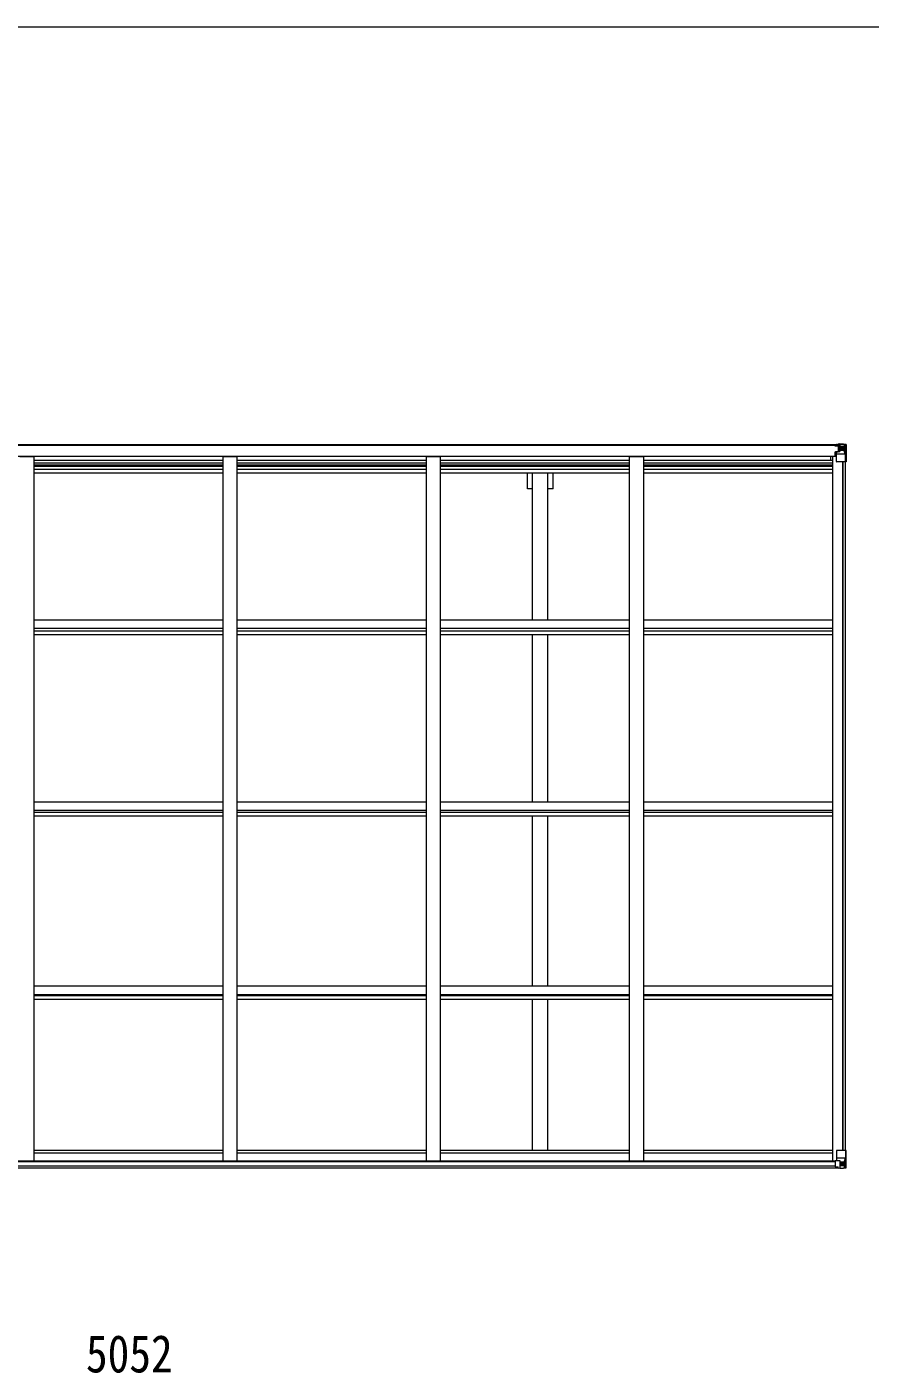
# Model space of a CAD drawing. Units: millimetres at full size, sheet at 1:30; details may follow other scales. Extents: x -8385 to 8479, y -5853 to 5787.
# Drawn here: x 1942 to 4912, y 1046 to 5787 of the extents above; entities that cross this region are included whole.
import ezdxf
from ezdxf.enums import TextEntityAlignment as Align

# ---------------------------------------------------------------- set-up
doc = ezdxf.new("R2010")
doc.units = ezdxf.units.MM
doc.header["$LTSCALE"] = 30
for name, color, linetype, lineweight in [('0-1_本体', 4, 'Continuous', 9), ('0-2_部品', 7, 'Continuous', 9), ('0-A_寸法', 6, 'Continuous', 9), ('F-0_240', 7, 'Continuous', 9)]:
    doc.layers.add(name, color=color, linetype=linetype, lineweight=lineweight)
doc.styles.add('ＭＳ ゴシック', font='')
doc.styles.get('ＭＳ ゴシック').set_extended_font_data('MS Gothic')

msp = doc.modelspace()

# ---------------------------------------------------------------- linework, layer by layer
at = {"layer": '0-1_本体'}
for p, q in [((-204.37, 4316.31), (4804.63, 4316.31)), ((-204.37, 4314.25), (4804.63, 4314.25)), ((-173.37, 4276.05), (4773.63, 4276.05)), ((1917.13, 4274.2), (1967.13, 4274.2)), ((1967.13, 1794.1), (1967.13, 4274.2)), ((2633.13, 4274.2), (2683.13, 4274.2)), ((2633.13, 1794.1), (2633.13, 4274.2)), ((2683.13, 1794.1), (2683.13, 4274.2)), ((3349.13, 4274.2), (3399.13, 4274.2)), ((3349.13, 1794.1), (3349.13, 4274.2)), ((3399.13, 1794.1), (3399.13, 4274.2)), ((4065.13, 4274.2), (4115.13, 4274.2)), ((4065.13, 1794.1), (4065.13, 4274.2)), ((4115.13, 1794.1), (4115.13, 4274.2)), ((4773.63, 4260.97), (4773.63, 4276.05)), ((4794.13, 4274.62), (4781.13, 4274.62)), ((4781.13, 1794.1), (4781.13, 4274.62)), ((1967.13, 4260.97), (2633.13, 4260.97)), ((1967.13, 4251.61), (2633.13, 4251.61)), ((1967.13, 4244.53), (2633.13, 4244.53)), ((1967.13, 4240.75), (2633.13, 4240.75)), ((1967.13, 4229.4), (2633.13, 4229.4)), ((2683.13, 4260.97), (3349.13, 4260.97)), ((2683.13, 4251.61), (3349.13, 4251.61)), ((2683.13, 4244.53), (3349.13, 4244.53)), ((2683.13, 4240.75), (3349.13, 4240.75)), ((2683.13, 4229.4), (3349.13, 4229.4)), ((3399.13, 4260.97), (4065.13, 4260.97)), ((3399.13, 4251.61), (4065.13, 4251.61)), ((3399.13, 4244.53), (4065.13, 4244.53)), ((3399.13, 4240.75), (4065.13, 4240.75)), ((3399.13, 4229.4), (4065.13, 4229.4)), ((4115.13, 4260.97), (4781.13, 4260.97)), ((4115.13, 4251.61), (4781.13, 4251.61)), ((4115.13, 4244.53), (4781.13, 4244.53)), ((4115.13, 4240.75), (4781.13, 4240.75)), ((4115.13, 4229.4), (4781.13, 4229.4)), ((4816.43, 1830.45), (4816.43, 4255.54)), ((4817.13, 1830.45), (4817.13, 4255.54)), ((4826.13, 1830.45), (4826.13, 4255.54)), ((1967.13, 4216.58), (2633.13, 4216.58)), ((2683.13, 4216.58), (3349.13, 4216.58)), ((3399.13, 4216.58), (4065.13, 4216.58)), ((3704.93, 4160.31), (3704.93, 4216.58)), ((3722.63, 3699.12), (3722.63, 4216.58)), ((3777.63, 3699.12), (3777.63, 4216.58)), ((3795.33, 4160.31), (3795.33, 4216.58)), ((4115.13, 4216.58), (4781.13, 4216.58)), ((3722.63, 4160.31), (3704.93, 4160.31)), ((3795.33, 4160.31), (3777.63, 4160.31)), ((1967.13, 3699.12), (2633.13, 3699.12)), ((2683.13, 3699.12), (3349.13, 3699.12)), ((3399.13, 3699.12), (4065.13, 3699.12)), ((4115.13, 3699.12), (4781.13, 3699.12)), ((1967.13, 3670.16), (2633.13, 3670.16)), ((1967.13, 3660), (2633.13, 3660)), ((2683.13, 3670.16), (3349.13, 3670.16)), ((2683.13, 3660), (3349.13, 3660)), ((3399.13, 3670.16), (4065.13, 3670.16)), ((3399.13, 3660), (4065.13, 3660)), ((4115.13, 3670.16), (4781.13, 3670.16)), ((4115.13, 3660), (4781.13, 3660)), ((1967.13, 3647.17), (2633.13, 3647.17)), ((2683.13, 3647.17), (3349.13, 3647.17)), ((3399.13, 3647.17), (4065.13, 3647.17)), ((3722.63, 3058.67), (3722.63, 3647.17)), ((3777.63, 3058.67), (3777.63, 3647.17)), ((4115.13, 3647.17), (4781.13, 3647.17)), ((1967.13, 3058.67), (2633.13, 3058.67)), ((2683.13, 3058.67), (3349.13, 3058.67)), ((3399.13, 3058.67), (4065.13, 3058.67)), ((4115.13, 3058.67), (4781.13, 3058.67)), ((1967.13, 3029.22), (2633.13, 3029.22)), ((1967.13, 3022.08), (2633.13, 3022.08)), ((1967.13, 3009.12), (2633.13, 3009.12)), ((2683.13, 3029.22), (3349.13, 3029.22)), ((2683.13, 3022.08), (3349.13, 3022.08)), ((2683.13, 3009.12), (3349.13, 3009.12)), ((3399.13, 3029.22), (4065.13, 3029.22)), ((3399.13, 3022.08), (4065.13, 3022.08)), ((3399.13, 3009.12), (4065.13, 3009.12)), ((3722.63, 2409.83), (3722.63, 3009.12)), ((3777.63, 2409.83), (3777.63, 3009.12)), ((4115.13, 3029.22), (4781.13, 3029.22)), ((4115.13, 3022.08), (4781.13, 3022.08)), ((4115.13, 3009.12), (4781.13, 3009.12)), ((1967.13, 2409.83), (2633.13, 2409.83)), ((1967.13, 2380.04), (2633.13, 2380.04)), ((1967.13, 2376.16), (2633.13, 2376.16)), ((2683.13, 2409.83), (3349.13, 2409.83)), ((2683.13, 2380.04), (3349.13, 2380.04)), ((2683.13, 2376.16), (3349.13, 2376.16)), ((3399.13, 2409.83), (4065.13, 2409.83)), ((3399.13, 2380.04), (4065.13, 2380.04)), ((3399.13, 2376.16), (4065.13, 2376.16)), ((4115.13, 2409.83), (4781.13, 2409.83)), ((4115.13, 2380.04), (4781.13, 2380.04)), ((4115.13, 2376.16), (4781.13, 2376.16)), ((1967.16, 2363.14), (2633.16, 2363.14)), ((2683.16, 2363.14), (3349.16, 2363.14)), ((3399.16, 2363.14), (4065.16, 2363.14)), ((3722.63, 1831.32), (3722.63, 2363.14)), ((3777.63, 1831.32), (3777.63, 2363.14)), ((4115.16, 2363.14), (4781.16, 2363.14)), ((1967.13, 1831.32), (2633.13, 1831.32)), ((1967.13, 1822.2), (2633.13, 1822.2)), ((2683.13, 1831.32), (3349.13, 1831.32)), ((2683.13, 1822.2), (3349.13, 1822.2)), ((3399.13, 1831.32), (4065.13, 1831.32)), ((3399.13, 1822.2), (4065.13, 1822.2)), ((4115.13, 1831.32), (4781.13, 1831.32)), ((4115.13, 1822.2), (4781.13, 1822.2)), ((-199.37, 1768.65), (4799.63, 1768.65)), ((-189.91, 1794.1), (4790.17, 1794.1)), ((-189.37, 1791.74), (4789.63, 1791.74)), ((-189.37, 1776.08), (4789.63, 1776.08))]:
    msp.add_line(p, q, dxfattribs=at)
at = {"layer": '0-2_部品'}
for p, q in [((4794.33, 4316.74), (4792.64, 4316.31)), ((4794.33, 4316.74), (4794.63, 4316.74)), ((4794.63, 4316.74), (4794.63, 4316.31)), ((4799.63, 4318.94), (4806.13, 4318.54)), ((4799.63, 4318.06), (4799.63, 4318.94)), ((4806.13, 4317.66), (4799.63, 4318.06)), ((4799.63, 4317.54), (4799.63, 4318.06)), ((4799.63, 4317.54), (4799.63, 4317.13)), ((4799.63, 4317.13), (4804.63, 4317.04)), ((4799.63, 4317.13), (4799.63, 4316.31)), ((4806.13, 4318.43), (4818.13, 4317.65)), ((4818.22, 4317.64), (4826.15, 4317.17)), ((4821.32, 4312.75), (4824.05, 4316.42)), ((4825.29, 4316.2), (4825.29, 4316.13)), ((4825.29, 4255.54), (4825.29, 4316.13)), ((4827.19, 4317.25), (4827.19, 4317.25)), ((4827.19, 4317.21), (4827.19, 4317.25)), ((4828.13, 4316.25), (4828.13, 4316.21)), ((4773.63, 4275.23), (4794.13, 4275.23)), ((4788.13, 4313.24), (4788.13, 4314.25)), ((4789.13, 4313.24), (4788.13, 4313.24)), ((4788.13, 4313.24), (4788.13, 4311.68)), ((4788.13, 4311.56), (4788.13, 4311.68)), ((4789.13, 4314.25), (4789.13, 4313.24)), ((4794.13, 4313.24), (4789.13, 4313.24)), ((4789.63, 4290.41), (4790.63, 4290.42)), ((4789.63, 4275.23), (4789.63, 4290.41)), ((4790.63, 4288.69), (4789.63, 4288.69)), ((4789.63, 4278.54), (4794.13, 4278.54)), ((4794.68, 4290.46), (4790.63, 4290.42)), ((4794.13, 4311.63), (4794.13, 4313.24)), ((4794.13, 4311.63), (4804.13, 4311.55)), ((4794.13, 4256.54), (4794.13, 4289.64)), ((4818.13, 4282.21), (4794.13, 4282.21)), ((4805.31, 4292.19), (4794.96, 4290.53)), ((4794.96, 4289.9), (4805.31, 4291.55)), ((4794.96, 4290.53), (4794.96, 4289.9)), ((4796.13, 4313.5), (4804.13, 4313.5)), ((4796.13, 4313.48), (4804.13, 4313.48)), ((4800.63, 4311.18), (4800.63, 4311.41)), ((4800.63, 4291.44), (4800.63, 4311.18)), ((4804.52, 4311.18), (4800.63, 4311.18)), ((4800.63, 4307.55), (4804.63, 4307.55)), ((4800.63, 4299.34), (4804.63, 4299.34)), ((4804.13, 4313.48), (4804.13, 4313.5)), ((4804.13, 4312.48), (4804.13, 4313.48)), ((4804.13, 4312.48), (4804.63, 4312.48)), ((4804.13, 4311.55), (4804.13, 4312.48)), ((4804.14, 4311.55), (4804.13, 4311.55)), ((4804.14, 4311.38), (4804.14, 4311.55)), ((4804.63, 4312.84), (4806.13, 4312.84)), ((4804.63, 4309.3), (4806.13, 4309.3)), ((4804.63, 4295.74), (4806.13, 4295.74)), ((4805.31, 4291.55), (4805.31, 4292.19)), ((4807.13, 4309.3), (4806.13, 4309.3)), ((4818.13, 4309.3), (4806.13, 4309.3)), ((4818.13, 4295.74), (4806.13, 4295.74)), ((4812.65, 4302.1), (4812.65, 4301.14)), ((4820.46, 4309.25), (4818.13, 4309.3)), ((4818.13, 4295.74), (4820.46, 4295.77)), ((4818.13, 4295.74), (4818.13, 4295.74)), ((4824.74, 4282.42), (4818.13, 4282.21)), ((4820.46, 4295.77), (4820.46, 4309.25)), ((4824.74, 4282.42), (4820.6, 4294.51)), ((4825.29, 4255.54), (4795.13, 4255.54)), ((4794.13, 1829.45), (4794.13, 1796.35)), ((4818.13, 1803.78), (4794.13, 1803.78)), ((4828.13, 1830.45), (4795.13, 1830.45)), ((4824.74, 1803.56), (4818.13, 1803.78)), ((4824.74, 1803.56), (4820.6, 1791.48)), ((4825.29, 1830.45), (4825.29, 1769.86)), ((4828.13, 1769.74), (4828.13, 1830.45)), ((4789.63, 1793.29), (4789.63, 1773.14)), ((4799.63, 1794.23), (4790.63, 1794.2)), ((4790.63, 1772.42), (4799.63, 1772.37)), ((4794.96, 1796.09), (4805.31, 1794.44)), ((4794.96, 1795.46), (4794.96, 1796.09)), ((4802.61, 1794.23), (4794.96, 1795.46)), ((4806.13, 1794.23), (4799.63, 1794.23)), ((4799.63, 1767.05), (4799.63, 1772.99)), ((4805.31, 1794.44), (4805.31, 1794.23)), ((4806.13, 1794.23), (4806.13, 1767.45)), ((4806.13, 1790.25), (4818.13, 1790.25)), ((4818.13, 1776.69), (4806.13, 1776.69)), ((4806.13, 1767.56), (4818.13, 1768.34)), ((4813.61, 1783.89), (4813.61, 1784.85)), ((4818.13, 1790.25), (4818.13, 1790.25)), ((4818.13, 1790.25), (4820.46, 1790.22)), ((4820.46, 1776.74), (4818.13, 1776.68)), ((4818.22, 1768.35), (4826.15, 1768.82)), ((4820.46, 1790.22), (4820.46, 1776.74)), ((4821.32, 1773.24), (4824.05, 1769.57)), ((4825.29, 1769.79), (4825.29, 1769.86)), ((4827.19, 1768.78), (4827.19, 1768.73))]:
    msp.add_line(p, q, dxfattribs=at)
for points in [[(4799.63, 4317.54), (4804.63, 4317.54), (4804.63, 4292.08)], [(4827.19, 4317.25), (4818.13, 4317.81), (4806.13, 4318.54), (4806.13, 4292.45)], [(4828.13, 4316.21), (4828.13, 4255.54), (4825.29, 4255.54)], [(4794.13, 4311.63), (4794.13, 4311.62), (4788.13, 4311.68)], [(4789.13, 4311.51), (4804.13, 4311.38), (4804.14, 4311.38)], [(4790.63, 4290.42), (4790.63, 4288.69), (4794.13, 4288.67)], [(4804.13, 4312.48), (4796.13, 4312.48), (4796.13, 4314.25)], [(4811.69, 4304.02), (4810.73, 4304.02), (4810.73, 4303.06), (4811.69, 4303.06)], [(4813.61, 4304.98), (4813.61, 4305.94), (4812.65, 4305.94), (4812.65, 4304.98)], [(4812.65, 4301.14), (4813.61, 4301.14), (4813.61, 4302.1)], [(4814.57, 4303.06), (4815.53, 4303.06), (4815.53, 4304.02), (4814.57, 4304.02)], [(4789.63, 1773.14), (4789.64, 1773.03), (4799.63, 1772.99)], [(4827.19, 1768.73), (4818.13, 1768.18), (4799.63, 1767.05)], [(4811.69, 1782.93), (4810.73, 1782.93), (4810.73, 1781.97), (4811.69, 1781.97)], [(4813.61, 1784.85), (4812.65, 1784.85), (4812.65, 1783.89)], [(4812.65, 1781.01), (4812.65, 1780.05), (4813.61, 1780.05), (4813.61, 1781.01)], [(4814.57, 1781.97), (4815.53, 1781.97), (4815.53, 1782.93), (4814.57, 1782.93)]]:
    msp.add_lwpolyline(points, dxfattribs=at)
for centre in [(4813.13, 4303.54), (4813.13, 1782.45)]:
    msp.add_circle(centre, 5.3, dxfattribs=at)
for centre, radius, start, end in [((4824, 4316.25), 1.28, 357.54105, 48.82169), ((4825.98, 4329.86), 12.7, 264.89689, 270.75534), ((4827.13, 4316.26), 1, 359.99921, 86.49983), ((4827.13, 4316.25), 0.999, 0.04917, 86.5576), ((4827.13, 4316.21), 0.999, 0.04917, 86.5576), ((4788.99, 4319.2), 7.69, 263.56574, 271.03001), ((4795.07, 4289.6), 0.937, 96.73234, 177.67791), ((4795.07, 4288.97), 0.937, 96.73234, 177.67791), ((4804.13, 4314), 0.5, 270.00309, 0.00198), ((4804.13, 4313.98), 0.5, 269.99891, 359.99891), ((4804.13, 4311.05), 0.5, 359.95536, 89.47105), ((4804.12, 4310.87), 0.513, 358.95293, 88.11972), ((4805.2, 4293.12), 0.937, 276.73234, 357.67791), ((4805.2, 4292.48), 0.937, 276.73234, 357.67791), ((4811.69, 4304.98), 0.96, 270, 0), ((4811.69, 4302.1), 0.96, 0, 90), ((4814.57, 4304.98), 0.96, 180, 270), ((4814.57, 4302.1), 0.96, 90, 180), ((4795.13, 4256.54), 1, 180, 270), ((4795.13, 1829.45), 1, 90, 180), ((4795.07, 1797.02), 0.937, 182.32209, 263.26766), ((4795.07, 1796.39), 0.937, 182.32209, 263.26766), ((4805.2, 1793.5), 0.937, 50.93398, 83.26766), ((4811.69, 1783.89), 0.96, 270, 0), ((4811.69, 1781.01), 0.96, 0, 90), ((4814.57, 1783.89), 0.96, 180, 270), ((4814.57, 1781.01), 0.96, 90, 180), ((4824.01, 1769.74), 1.28, 311.17831, 2.45895), ((4825.98, 1756.13), 12.7, 89.24466, 95.10311), ((4827.13, 1769.78), 0.999, 273.4424, 359.95083), ((4827.13, 1769.74), 0.999, 273.4424, 359.95083), ((4827.13, 1769.73), 1, 273.50017, 0.00079)]:
    msp.add_arc(centre, radius, start, end, dxfattribs=at)
for centre, major_axis, ratio, start_param, end_param in [((4825, 4314.24), (0.02, 3), 0.466854, 0.125683, 0.7596956), ((4825.19, 4317.33), (-2, 0.12), 0.060933, 2.0712557, 3.1453404), ((4626.19, 4329.57), (-201, 12.36), 0.060933, 3.1453404, 3.145839), ((4899.88, 4309.3), (-81.75, 0), 0.061163, 6.2824128, 6.2831853), ((4823.33, 4309.16), (-0.03, 5), 0.573921, 0.7672717, 1.551125), ((4821.87, 4295.79), (0, 3), 0.468246, 1.5772882, 2.0127935), ((4824.02, 4284.77), (-0.85, 2.32), 0.403757, 3.0087805, 3.9744392), ((4824.02, 1801.22), (-0.85, -2.32), 0.403757, 2.3087461, 3.2744049), ((4790.63, 1793.29), (-1, -0.021), 0.906239, 4.6936843, 6.2644806), ((4790.63, 1773.13), (-1, 0.012), 0.707053, 0.1587743, 1.5795216), ((4899.88, 1776.69), (-81.75, 0), 0.061163, 0, 0.0007725), ((4823.33, 1776.82), (-0.03, -5), 0.573921, 4.7320603, 5.5159136), ((4821.87, 1790.19), (0, -3), 0.468246, 4.2703918, 4.7058971), ((4825, 1771.75), (0.02, -3), 0.466854, 5.5234897, 6.1575023), ((4825.19, 1768.66), (-2, -0.12), 0.060933, 3.1378449, 4.2119296), ((4626.19, 1756.42), (-201, -12.36), 0.060933, 3.1373463, 3.1378449)]:
    msp.add_ellipse(centre, major_axis=major_axis, ratio=ratio, start_param=start_param, end_param=end_param, dxfattribs=at)
at = {"layer": 'F-0_240', "color": 5}
msp.add_line((-8385.45, 5787.34), (8054.55, 5787.34), dxfattribs=at)

# ---------------------------------------------------------------- texts
at = {"layer": '0-A_寸法', "color": 7, "style": 'ＭＳ ゴシック', "width": 0.85}
msp.add_text('5052', height=132, dxfattribs=at).set_placement((2150.13, 1008.89), align=Align.BOTTOM_LEFT)

doc.saveas('drawing.dxf')
